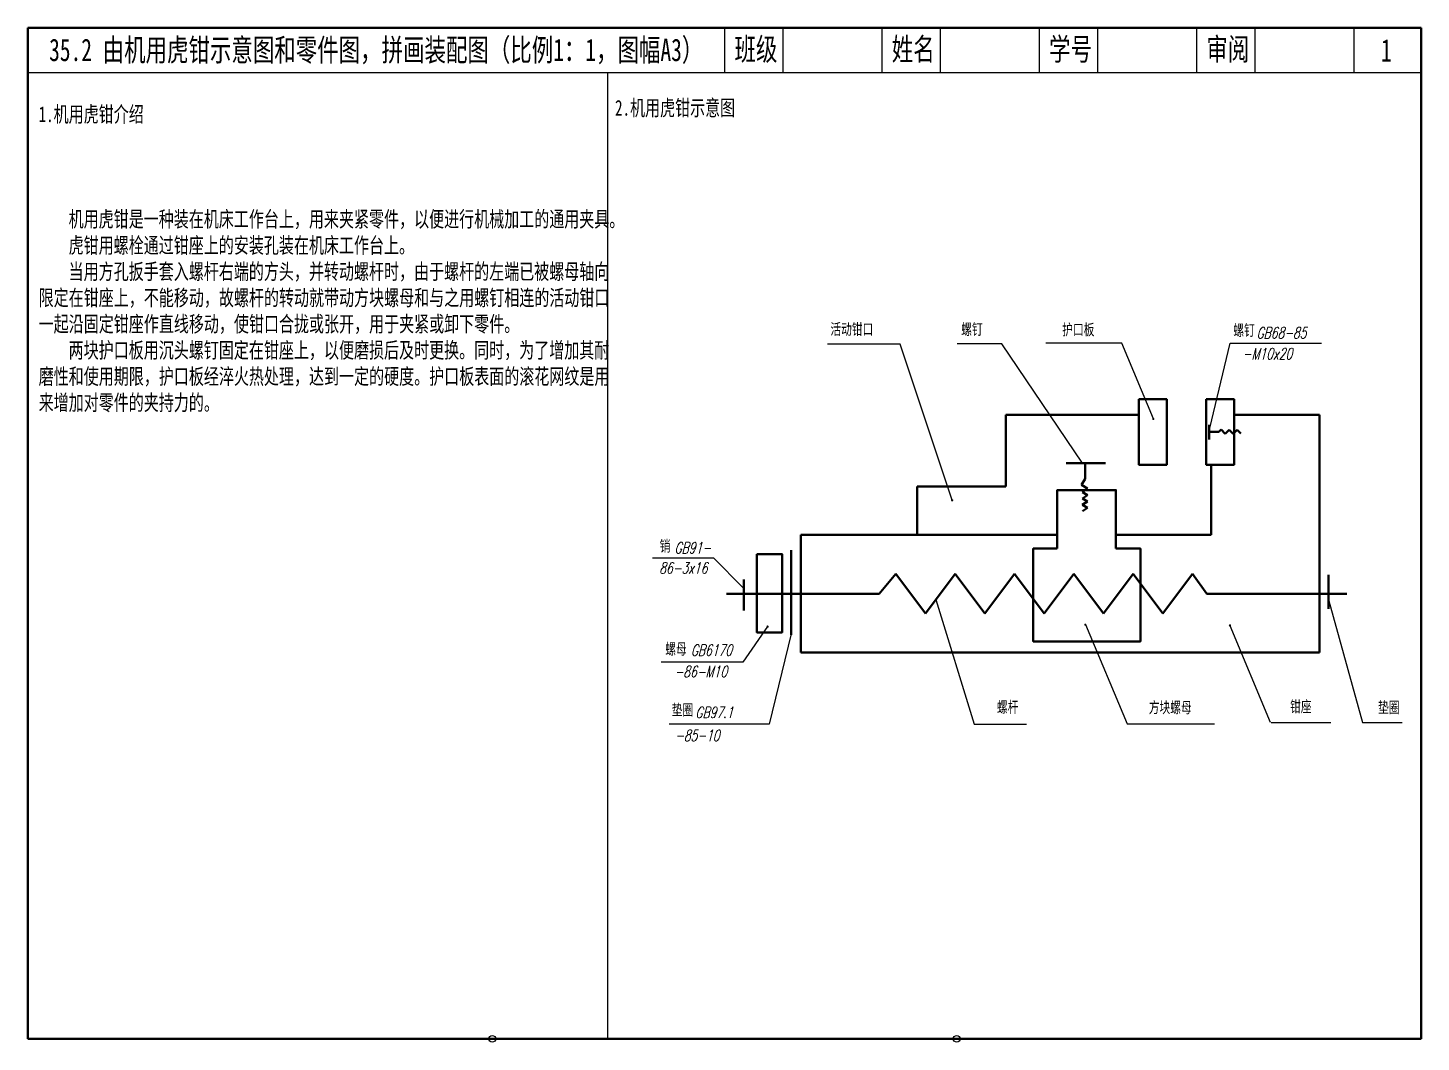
# Model space of a CAD drawing. Header units: millimetres. Extents: x -523 to 2163, y -1202 to 919.
# Drawn here: x 1494.9 to 1804.9, y -947.7 to -722 of the extents above; entities that cross this region are included whole.
import ezdxf

# ---------------------------------------------------------------- set-up
doc = ezdxf.new("R2010")
doc.units = ezdxf.units.MM
doc.header["$PDMODE"] = 33
doc.header["$PDSIZE"] = 1.5
for name, color, linetype, lineweight in [('尺寸', 7, 'Continuous', 25), ('标题文字', 7, 'Continuous', 25), ('粗实线', 7, 'Continuous', 50), ('细实线', 7, 'Continuous', 25)]:
    doc.layers.add(name, color=color, linetype=linetype, lineweight=lineweight)
doc.styles.add('字母标注-3.5号', font='txt.shx', dxfattribs={"width": 0.7, "oblique": 15, "height": 3.5})
doc.styles.add('尺寸文字1-2.5号', font='txt.shx', dxfattribs={"width": 0.7, "oblique": 15, "height": 2.5})
doc.styles.add('标题汉字1-5号', font='SimSun.ttf', dxfattribs={"width": 0.7, "height": 5})
doc.styles.add('标题汉字2-3.5号', font='SimSun.ttf', dxfattribs={"width": 0.7, "height": 3.5})

msp = doc.modelspace()

# ---------------------------------------------------------------- linework, layer by layer
msp.add_line((1494.876, -946.978), (1494.876, -731.978))
for p in [(1598.21, -946.978), (1701.543, -946.978)]:
    msp.add_point(p)
at = {"layer": '尺寸'}
msp.add_line((1711.604, -792.281), (1701.632, -792.281), dxfattribs=at)
at = {"layer": '尺寸', "const_width": 0.25}
for points in [[(1745.173, -809.03, 1), (1745.423, -809.03, 1)], [(1700.405, -827.131, 1), (1700.655, -827.131, 1)], [(1659.344, -855.235, 1), (1659.594, -855.235, 1)], [(1730.046, -854.808, 1), (1730.296, -854.808, 1)], [(1762.213, -854.988, 1), (1762.463, -854.988, 1)]]:
    msp.add_lwpolyline(points, format="xyb", close=True, dxfattribs=at)
at = {"layer": '粗实线'}
for p, q in [((1494.876, -721.978), (1494.876, -946.978)), ((1804.876, -721.978), (1494.876, -721.978)), ((1804.876, -946.978), (1804.876, -721.978)), ((1712.439, -824.077), (1712.439, -808.139)), ((1742.067, -808.139), (1712.439, -808.139)), ((1782.238, -808.139), (1763.272, -808.139)), ((1782.238, -861.034), (1782.238, -808.139)), ((1757.739, -810.318), (1757.739, -813.589)), ((1757.739, -811.863), (1759.889, -811.863)), ((1759.889, -811.863), (1760.366, -811.387)), ((1760.366, -811.387), (1761.279, -812.3)), ((1761.279, -812.3), (1762.14, -811.439)), ((1762.14, -811.439), (1763.029, -812.328)), ((1763.029, -812.328), (1763.918, -811.439)), ((1763.918, -811.439), (1764.751, -812.272)), ((1725.876, -818.849), (1734.623, -818.849)), ((1730.125, -818.849), (1730.125, -822.345)), ((1758.189, -834.813), (1758.189, -819.217)), ((1692.761, -834.813), (1692.761, -824.077)), ((1692.761, -824.077), (1712.439, -824.077)), ((1730.125, -822.345), (1729.334, -823.714)), ((1729.334, -823.714), (1730.657, -824.478)), ((1730.657, -824.478), (1729.51, -825.329)), ((1730.626, -827.376), (1729.491, -828.147)), ((1730.626, -825.973), (1729.496, -826.724)), ((1729.51, -825.329), (1730.626, -825.973)), ((1729.51, -826.732), (1730.626, -827.376)), ((1730.626, -828.801), (1729.496, -829.552)), ((1729.51, -828.157), (1730.626, -828.801)), ((1666.853, -834.813), (1666.853, -861.034)), ((1666.853, -834.813), (1723.916, -834.813)), ((1736.955, -834.813), (1758.189, -834.813)), ((1664.686, -838.259), (1664.686, -857.101)), ((1654.187, -844.777), (1654.187, -851.686)), ((1684.298, -847.924), (1687.996, -843.524)), ((1687.996, -843.524), (1694.596, -852.324)), ((1694.596, -852.324), (1701.196, -843.524)), ((1701.196, -843.524), (1707.796, -852.324)), ((1707.796, -852.324), (1714.396, -843.524)), ((1714.396, -843.524), (1720.996, -852.324)), ((1720.996, -852.324), (1727.596, -843.524)), ((1727.596, -843.524), (1734.196, -852.324)), ((1734.196, -852.324), (1740.796, -843.524)), ((1740.796, -843.524), (1747.396, -852.324)), ((1747.396, -852.324), (1753.996, -843.524)), ((1753.996, -843.524), (1757.179, -847.924)), ((1784.291, -843.751), (1784.291, -851.251)), ((1650.297, -847.924), (1684.298, -847.924)), ((1757.179, -847.924), (1788.339, -847.924)), ((1666.853, -861.034), (1782.238, -861.034)), ((1494.876, -946.978), (1804.876, -946.978))]:
    msp.add_line(p, q, dxfattribs=at)
for points in [[(1742.067, -804.637), (1748.258, -804.637), (1748.258, -819.217), (1742.067, -819.217)], [(1757.082, -804.637), (1763.272, -804.637), (1763.272, -819.217), (1757.082, -819.217)], [(1657.074, -839.111), (1662.699, -839.111), (1662.699, -856.531), (1657.074, -856.531)]]:
    msp.add_lwpolyline(points, close=True, dxfattribs=at)
for points in [[(1736.955, -837.891), (1736.955, -824.862), (1723.916, -824.862), (1723.916, -837.891)], [(1736.955, -837.891), (1742.408, -837.891), (1742.408, -858.557), (1718.576, -858.557), (1718.576, -837.891), (1723.916, -837.891)]]:
    msp.add_lwpolyline(points, dxfattribs=at)
at = {"layer": '细实线'}
for p, q in [((1649.876, -721.978), (1649.876, -731.978)), ((1662.876, -721.978), (1662.876, -731.978)), ((1684.876, -721.978), (1684.876, -731.978)), ((1697.876, -721.978), (1697.876, -731.978)), ((1719.876, -721.978), (1719.876, -731.978)), ((1732.876, -721.978), (1732.876, -731.978)), ((1754.876, -721.978), (1754.876, -731.978)), ((1767.876, -721.978), (1767.876, -731.978)), ((1789.876, -721.978), (1789.876, -731.978)), ((1804.876, -731.978), (1494.876, -731.978)), ((1623.828, -731.978), (1623.828, -946.978)), ((1688.944, -792.356), (1672.768, -792.356)), ((1700.53, -827.131), (1688.944, -792.356)), ((1729.533, -818.88), (1711.604, -792.281)), ((1738.275, -792.187), (1721.371, -792.187)), ((1745.298, -809.03), (1738.275, -792.187)), ((1757.828, -811.044), (1762.417, -792.187)), ((1762.417, -792.187), (1782.673, -792.181)), ((1647.491, -840.024), (1633.874, -840.024)), ((1653.971, -846.504), (1647.491, -840.024)), ((1696.877, -849.194), (1705.423, -876.947)), ((1784.342, -849.478), (1791.847, -876.602)), ((1659.469, -855.235), (1653.974, -863.131)), ((1730.171, -854.808), (1739.456, -876.912)), ((1762.338, -854.988), (1771.322, -876.512)), ((1664.686, -856.868), (1659.806, -876.947)), ((1653.974, -863.131), (1635.819, -863.131)), ((1659.806, -876.947), (1637.548, -876.947)), ((1705.423, -876.947), (1717.061, -876.947)), ((1739.456, -876.912), (1758.936, -876.912)), ((1771.496, -876.602), (1784.792, -876.602)), ((1791.847, -876.602), (1800.646, -876.602))]:
    msp.add_line(p, q, dxfattribs=at)

# ---------------------------------------------------------------- texts
at = {"width": 138.27656, "attachment_point": 1}
for s, insert, char_height, style in [('2.机用虎钳示意图', (1625.526, -738.026), 3.5, '标题汉字2-3.5号'), ('1.机用虎钳介绍\\P\\P\\P\\P    机用虎钳是一种装在机床工作台上，用来夹紧零件，以便进行机械加工的通用夹具。\\P    虎钳用螺栓通过钳座上的安装孔装在机床工作台上。\\P    当用方孔扳手套入螺杆右端的方头，并转动螺杆时，由于螺杆的左端已被螺母轴向\\P限定在钳座上，不能移动，故螺杆的转动就带动方块螺母和与之用螺钉相连的活动钳口\\P一起沿固定钳座作直线移动，使钳口合拢或张开，用于夹紧或卸下零件。\\P    两块护口板用沉头螺钉固定在钳座上，以便磨损后及时更换。同时，为了增加其耐\\P磨性和使用期限，护口板经淬火热处理，达到一定的硬度。护口板表面的滚花网纹是用\\P来增加对零件的夹持力的。', (1497.279, -739.451), 3.5, '标题汉字2-3.5号'), ('活动钳口', (1673.439, -787.791), 2.5, '标题汉字2-3.5号'), ('螺钉', (1702.557, -787.795), 2.5, '标题汉字2-3.5号'), ('护口板', (1725.022, -787.885), 2.5, '标题汉字2-3.5号'), ('螺钉', (1763.098, -788.008), 2.5, '标题汉字2-3.5号'), ('-M10x20', (1765.158, -793.256), 2.5, '尺寸文字1-2.5号'), ('销', (1635.454, -836.043), 2.5, '标题汉字2-3.5号'), ('螺母', (1636.705, -858.958), 2.5, '标题汉字2-3.5号'), ('垫圈', (1638.14, -872.521), 2.5, '标题汉字2-3.5号'), ('螺杆', (1710.49, -871.892), 2.5, '标题汉字2-3.5号'), ('方块螺母', (1744.285, -871.978), 2.5, '标题汉字2-3.5号'), ('钳座', (1775.73, -871.779), 2.5, '标题汉字2-3.5号'), ('垫圈', (1795.306, -871.974), 2.5, '标题汉字2-3.5号'), ('-85-10', (1638.86, -878.219), 2.5, '尺寸文字1-2.5号')]:
    msp.add_mtext(s, dxfattribs=dict(at, insert=insert, char_height=char_height, style=style))
at = {"layer": '尺寸', "char_height": 2.5, "width": 13.92476, "attachment_point": 1, "style": '字母标注-3.5号'}
for s, insert in [('GB68-85', (1768.255, -788.59)), ('GB91-', (1638.752, -836.452)), ('86-3x16', (1635.342, -840.943)), ('GB6170', (1642.389, -859.225)), ('-86-M10', (1638.752, -863.994)), ('GB97.1', (1643.412, -873.079))]:
    msp.add_mtext(s, dxfattribs=dict(at, insert=insert))
at = {"layer": '标题文字', "style": '标题汉字1-5号', "width": 0.7}
for s, p in [('35.2 由机用虎钳示意图和零件图，拼画装配图（比例1：1，图幅A3）', (1499.61, -729.38)), ('班级', (1652.102, -729.214)), ('姓名', (1687.102, -729.214)), ('学号', (1722.102, -729.214)), ('审阅', (1757.102, -729.214)), ('1', (1795.933, -729.482))]:
    msp.add_text(s, height=5, dxfattribs=at).set_placement(p)

doc.saveas('drawing.dxf')
